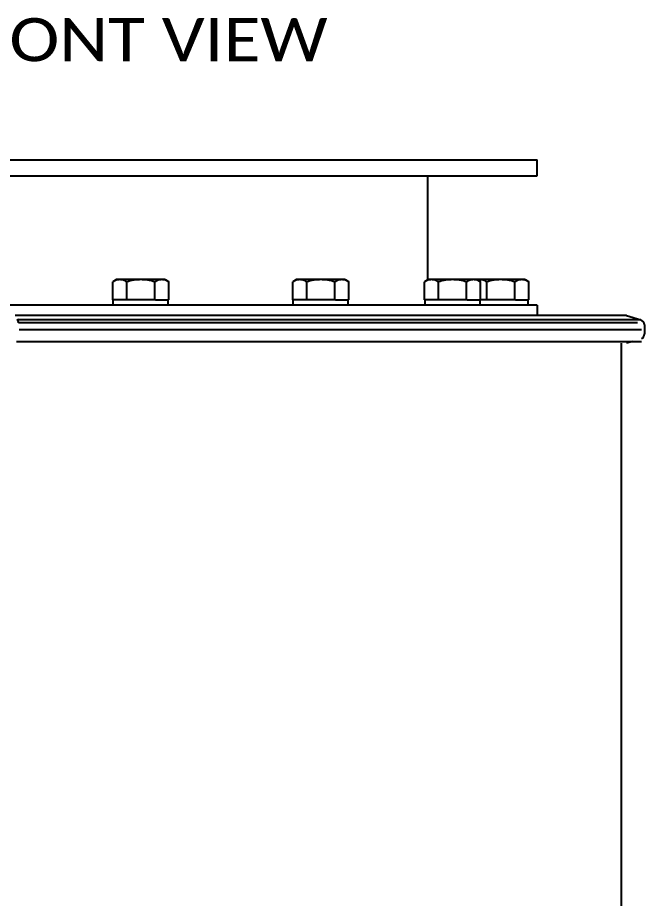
# Model space of a CAD drawing. Header units: millimetres. Extents: x 750 to 8479, y 2174 to 4333.
# Drawn here: x 3654 to 4042, y 2719 to 3264 of the extents above; entities that cross this region are included whole.
import ezdxf
from ezdxf.enums import TextEntityAlignment as Align

# ---------------------------------------------------------------- set-up
doc = ezdxf.new("R2010")
doc.units = ezdxf.units.MM
doc.header["$LTSCALE"] = 153.67
doc.layers.get('0').update_dxf_attribs({"linetype": 'CONTINUOUS'})
doc.layers.add('00_BUW_DATUM', color=7, linetype='CONTINUOUS')
doc.layers.add('02___PRT_ALL_AXES', color=7, linetype='CONTINUOUS')
doc.styles.get("Standard").update_dxf_attribs({"font": 'calibri.ttf'})

msp = doc.modelspace()

# ---------------------------------------------------------------- linework, layer by layer
at = {"color": 0, "linetype": 'Continuous'}
for p, q in [((3713.30471, 3089.36591), (3713.63549, 3089.36591)), ((3722.65624, 3089.36591), (3721.62942, 3089.36591)), ((3739.63241, 3089.36591), (3738.58952, 3089.36591)), ((3747.60862, 3089.36591), (3747.94573, 3089.36591)), ((3824.55471, 3089.36591), (3824.88597, 3089.36591)), ((3833.9059, 3089.36591), (3832.87983, 3089.36591)), ((3850.88254, 3089.36591), (3849.83966, 3089.36591)), ((3858.85856, 3089.36591), (3859.19573, 3089.36591)), ((3905.99537, 3089.36591), (3906.32699, 3089.36591)), ((3915.34628, 3089.36591), (3914.32081, 3089.36591)), ((3932.32329, 3089.36591), (3931.28043, 3089.36591)), ((3940.29918, 3089.36591), (3940.63638, 3089.36591)), ((3945.1555, 3089.36591), (3944.1303, 3089.36591)), ((3962.13267, 3089.36591), (3961.08983, 3089.36591)), ((3970.10851, 3089.36591), (3970.44573, 3089.36591)), ((4027.62522, 3062.47852), (4027.62522, 2394.45331))]:
    msp.add_line(p, q, dxfattribs=at)
at = {"layer": '00_BUW_DATUM', "color": 0, "linetype": 'Continuous'}
for p, q in [((3715.62522, 3101.86591), (3713.30471, 3100.52617)), ((3713.30471, 3089.36591), (3713.30471, 3100.52617)), ((3745.62522, 3101.86591), (3715.62522, 3101.86591)), ((3721.96497, 3089.36591), (3721.96497, 3100.52617)), ((3739.28548, 3089.36591), (3739.28548, 3100.52617)), ((3745.62522, 3101.86591), (3747.94573, 3100.52617)), ((3747.94573, 3089.36591), (3747.94573, 3100.52617)), ((3826.87522, 3101.86591), (3824.55471, 3100.52617)), ((3824.55471, 3089.36591), (3824.55471, 3100.52617)), ((3856.87522, 3101.86591), (3826.87522, 3101.86591)), ((3833.21497, 3089.36591), (3833.21497, 3100.52617)), ((3850.53548, 3089.36591), (3850.53548, 3100.52617)), ((3856.87522, 3101.86591), (3859.19573, 3100.52617)), ((3859.19573, 3089.36591), (3859.19573, 3100.52617)), ((3908.31587, 3101.86591), (3905.99537, 3100.52617)), ((3905.99537, 3089.36591), (3905.99537, 3100.52617)), ((3968.12522, 3101.86591), (3908.31587, 3101.86591)), ((3914.65562, 3089.36591), (3914.65562, 3100.52617)), ((3931.97613, 3089.36591), (3931.97613, 3100.52617)), ((3938.31587, 3101.86591), (3940.63638, 3100.52617)), ((3940.63638, 3089.36591), (3940.63638, 3100.52617)), ((3944.46497, 3089.36591), (3944.46497, 3100.52617)), ((3961.78548, 3089.36591), (3961.78548, 3100.52617)), ((3968.12522, 3101.86591), (3970.44573, 3100.52617)), ((3970.44573, 3089.36591), (3970.44573, 3100.52617)), ((3713.62522, 3086.06591), (3713.62522, 3089.36591)), ((3721.62942, 3089.36591), (3713.63549, 3089.36591)), ((3738.58952, 3089.36591), (3722.65624, 3089.36591)), ((3739.63241, 3089.36591), (3747.60862, 3089.36591)), ((3747.62522, 3086.06591), (3747.62522, 3089.36591)), ((3824.87522, 3086.06591), (3824.87522, 3089.36591)), ((3832.87983, 3089.36591), (3824.88597, 3089.36591)), ((3849.83966, 3089.36591), (3833.9059, 3089.36591)), ((3850.88254, 3089.36591), (3858.85856, 3089.36591)), ((3858.87522, 3086.06591), (3858.87522, 3089.36591)), ((3906.31588, 3086.06591), (3906.31588, 3089.36591)), ((3914.32081, 3089.36591), (3906.32699, 3089.36591)), ((3931.28043, 3089.36591), (3915.34628, 3089.36591)), ((3932.32329, 3089.36591), (3940.29918, 3089.36591)), ((3940.31587, 3086.06591), (3940.31587, 3089.36591)), ((3944.1303, 3089.36591), (3940.63638, 3089.36591)), ((3961.08983, 3089.36591), (3945.1555, 3089.36591)), ((3962.13267, 3089.36591), (3970.10851, 3089.36591)), ((3970.12521, 3086.06591), (3970.12521, 3089.36591))]:
    msp.add_line(p, q, dxfattribs=at)
for points, knots in [([(3717.63484, 3101.86591), (3716.89548, 3101.86591), (3715.36577, 3101.58912), (3713.98444, 3100.9186), (3713.30471, 3100.52617)], [0, 0, 0, 0, 0.485068846, 1, 1, 1, 1]), ([(3721.96497, 3100.52617), (3721.28526, 3100.9186), (3719.90393, 3101.58913), (3718.37421, 3101.86591), (3717.63484, 3101.86591)], [0, 0, 0, 0, 0.514923019, 1, 1, 1, 1]), ([(3730.62522, 3101.86591), (3729.16128, 3101.86591), (3726.22866, 3101.61016), (3723.37207, 3100.93236), (3721.96497, 3100.52617)], [0, 0, 0, 0, 0.499895575, 1, 1, 1, 1]), ([(3739.28548, 3100.52617), (3737.8784, 3100.93235), (3735.02182, 3101.61017), (3732.08919, 3101.86591), (3730.62522, 3101.86591)], [0, 0, 0, 0, 0.500095806, 1, 1, 1, 1]), ([(3743.6156, 3101.86591), (3742.87624, 3101.86591), (3741.34654, 3101.58912), (3739.9652, 3100.9186), (3739.28548, 3100.52617)], [0, 0, 0, 0, 0.485068846, 1, 1, 1, 1]), ([(3747.94573, 3100.52617), (3747.26602, 3100.9186), (3745.88469, 3101.58913), (3744.35498, 3101.86591), (3743.6156, 3101.86591)], [0, 0, 0, 0, 0.514923019, 1, 1, 1, 1]), ([(3828.88484, 3101.86591), (3828.14548, 3101.86591), (3826.61577, 3101.58912), (3825.23444, 3100.9186), (3824.55471, 3100.52617)], [0, 0, 0, 0, 0.485068846, 1, 1, 1, 1]), ([(3833.21497, 3100.52617), (3832.53526, 3100.9186), (3831.15393, 3101.58913), (3829.62421, 3101.86591), (3828.88484, 3101.86591)], [0, 0, 0, 0, 0.514923019, 1, 1, 1, 1]), ([(3841.87522, 3101.86591), (3840.41128, 3101.86591), (3837.47866, 3101.61016), (3834.62207, 3100.93236), (3833.21497, 3100.52617)], [0, 0, 0, 0, 0.499895575, 1, 1, 1, 1]), ([(3850.53548, 3100.52617), (3849.1284, 3100.93235), (3846.27182, 3101.61017), (3843.33919, 3101.86591), (3841.87522, 3101.86591)], [0, 0, 0, 0, 0.500095806, 1, 1, 1, 1]), ([(3854.8656, 3101.86591), (3854.12624, 3101.86591), (3852.59654, 3101.58912), (3851.2152, 3100.9186), (3850.53548, 3100.52617)], [0, 0, 0, 0, 0.485068846, 1, 1, 1, 1]), ([(3859.19573, 3100.52617), (3858.51602, 3100.9186), (3857.13469, 3101.58913), (3855.60498, 3101.86591), (3854.8656, 3101.86591)], [0, 0, 0, 0, 0.514923019, 1, 1, 1, 1]), ([(3910.32549, 3101.86591), (3909.58613, 3101.86591), (3908.05643, 3101.58912), (3906.67509, 3100.9186), (3905.99537, 3100.52617)], [0, 0, 0, 0, 0.485068846, 1, 1, 1, 1]), ([(3914.65562, 3100.52617), (3913.97591, 3100.9186), (3912.59458, 3101.58913), (3911.06487, 3101.86591), (3910.32549, 3101.86591)], [0, 0, 0, 0, 0.514923019, 1, 1, 1, 1]), ([(3923.31587, 3101.86591), (3921.85193, 3101.86591), (3918.91931, 3101.61016), (3916.06272, 3100.93236), (3914.65562, 3100.52617)], [0, 0, 0, 0, 0.499895575, 1, 1, 1, 1]), ([(3931.97613, 3100.52617), (3930.56905, 3100.93235), (3927.71247, 3101.61017), (3924.77984, 3101.86591), (3923.31587, 3101.86591)], [0, 0, 0, 0, 0.500095806, 1, 1, 1, 1]), ([(3936.30626, 3101.86591), (3935.5669, 3101.86591), (3934.03719, 3101.58912), (3932.65585, 3100.9186), (3931.97613, 3100.52617)], [0, 0, 0, 0, 0.485068846, 1, 1, 1, 1]), ([(3940.63638, 3100.52617), (3939.95667, 3100.9186), (3938.57534, 3101.58913), (3937.04563, 3101.86591), (3936.30626, 3101.86591)], [0, 0, 0, 0, 0.514923019, 1, 1, 1, 1]), ([(3944.46497, 3100.52617), (3943.78526, 3100.9186), (3942.40393, 3101.58913), (3940.87421, 3101.86591), (3940.13484, 3101.86591)], [0, 0, 0, 0, 0.514923019, 1, 1, 1, 1]), ([(3953.12522, 3101.86591), (3951.66128, 3101.86591), (3948.72866, 3101.61016), (3945.87207, 3100.93236), (3944.46497, 3100.52617)], [0, 0, 0, 0, 0.499895575, 1, 1, 1, 1]), ([(3961.78548, 3100.52617), (3960.3784, 3100.93235), (3957.52182, 3101.61017), (3954.58919, 3101.86591), (3953.12522, 3101.86591)], [0, 0, 0, 0, 0.500095806, 1, 1, 1, 1]), ([(3966.1156, 3101.86591), (3965.37624, 3101.86591), (3963.84654, 3101.58912), (3962.4652, 3100.9186), (3961.78548, 3100.52617)], [0, 0, 0, 0, 0.485068846, 1, 1, 1, 1]), ([(3970.44573, 3100.52617), (3969.76602, 3100.9186), (3968.38469, 3101.58913), (3966.85498, 3101.86591), (3966.1156, 3101.86591)], [0, 0, 0, 0, 0.514923019, 1, 1, 1, 1]), ([(3655.08622, 3075.06752), (3655.04199, 3075.30972), (3654.86486, 3076.17087), (3654.61411, 3077.02214), (3654.35526, 3077.60044)], [0, 0, 0, 0, 0.279844869, 1, 1, 1, 1])]:
    msp.add_open_spline(points, degree=3, knots=knots, dxfattribs=at)
msp.add_open_spline([(3940.13484, 3101.86591), (3939.63002, 3101.86591), (3939.12253, 3101.80515), (3938.63024, 3101.69335)], degree=3, dxfattribs=at)
at = {"layer": '02___PRT_ALL_AXES', "color": 0, "linetype": 'Continuous'}
for p, q in [((3485.62522, 3176.06591), (3975.62522, 3176.06591)), ((3975.62522, 3166.06591), (3975.62522, 3176.06591)), ((3485.62522, 3166.06591), (3975.62522, 3166.06591)), ((3908.12522, 3101.75584), (3908.12522, 3166.06591)), ((3975.62522, 3086.06591), (3485.62522, 3086.06591)), ((3975.62522, 3086.06591), (3975.62522, 3079.65331)), ((4030.76342, 3079.65331), (3652.89478, 3079.65331)), ((4030.76342, 3079.65331), (4039.63121, 3076.94215)), ((4039.63121, 3076.94215), (3654.60235, 3076.94215)), ((4037.62522, 3075.06591), (3655.08534, 3075.06591)), ((4041.89562, 3073.88197), (4041.89562, 3068.24985)), ((3655.42532, 3071.06591), (4040.12522, 3071.06591)), ((3653.86451, 3063.66591), (4040.12522, 3063.66591)), ((4034.64721, 3063.66591), (4030.76342, 3062.47852))]:
    msp.add_line(p, q, dxfattribs=at)
for centre, start, end in [((4038.69562, 3073.88197), 0, 73), ((4038.69562, 3068.24985), 296.5531294, 0)]:
    msp.add_arc(centre, 3.2, start, end, dxfattribs=at)

# ---------------------------------------------------------------- texts
at = {"linetype": 'Continuous', "width": 1.109888}
msp.add_text('FRONT VIEW', height=26.666667, dxfattribs=at).set_placement((3602.63433, 3236.99158), (3846.05846, 3236.99158), align=Align.FIT)

doc.saveas('drawing.dxf')
